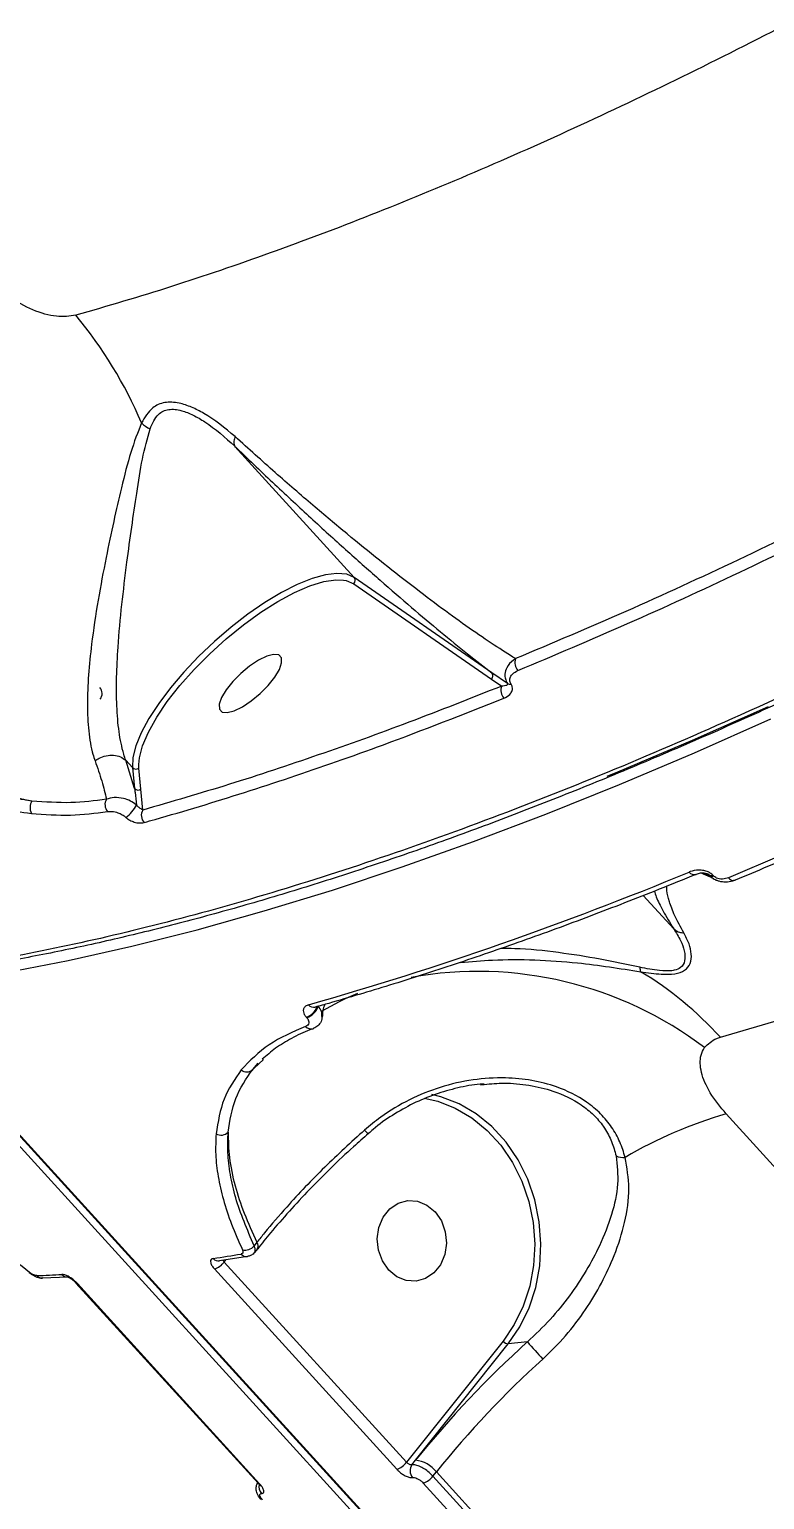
# Model space of a CAD drawing. Header units: millimetres. Extents: x -6028 to 5958, y -6064 to 4137.
# Drawn here: x 756.6 to 838.1, y -237.1 to -73.9 of the extents above; entities that cross this region are included whole.
import ezdxf

# ---------------------------------------------------------------- set-up
doc = ezdxf.new("R2010")
doc.units = ezdxf.units.MM
for name, color, linetype in [('DIKOM_ОБЪЕКТ', 7, 'Continuous'), ('DIKOM_РАЗМЕР_ЗОНА', 7, 'Continuous'), ('DIKOM_РАЗМЕР_ОБЪЕКТА', 7, 'Continuous')]:
    doc.layers.add(name, color=color, linetype=linetype)
doc.styles.add('style1', font='arial.ttf', dxfattribs={"width": 0.8})
doc.dimstyles.new('1-50', dxfattribs={"dimtxt": 300, "dimasz": 200, "dimexe": 100, "dimexo": 0, "dimgap": 100, "dimtad": 1, "dimtxsty": 'style1', "dimcen": 200, "dimclrd": 7, "dimclre": 7, "dimclrt": 7, "dimadec": 1, "dimazin": 2, "dimtfac": 1, "dimtmove": 0, "dimatfit": 2, "dimfxl": 0, "dimlwd": 25, "dimlwe": 18, "dimarcsym": 0})

# ---------------------------------------------------------------- blocks, each defined once
blk = doc.blocks.new('*D9')
at = {"layer": 'Defpoints', "color": 0, "transparency": 16777216}
for p in [(-6027.56, 1459.58), (4556.58, 1382.7), (4556.58, -5964.37)]:
    blk.add_point(p, dxfattribs=at)
at = {"layer": 'DIKOM_РАЗМЕР_ЗОНА', "color": 7, "lineweight": 18, "transparency": 16777216}
for p, q in [((-6027.56, 1459.58), (-6027.56, -6064.37)), ((4556.58, 1382.7), (4556.58, -6064.37))]:
    blk.add_line(p, q, dxfattribs=at)
at = {"layer": 'DIKOM_РАЗМЕР_ЗОНА', "color": 7, "lineweight": 25, "transparency": 16777216}
blk.add_line((-5827.56, -5964.37), (4356.58, -5964.37), dxfattribs=at)
at = {"layer": 'DIKOM_РАЗМЕР_ЗОНА', "color": 7, "transparency": 16777216}
for points in [[(-5827.56, -5931.03), (-5827.56, -5997.7), (-6027.56, -5964.37)], [(4356.58, -5931.03), (4356.58, -5997.7), (4556.58, -5964.37)]]:
    blk.add_solid(points, dxfattribs=at)
at = {"layer": 'DIKOM_РАЗМЕР_ЗОНА', "color": 7, "transparency": 16777216, "insert": (157.08, -5711.2), "char_height": 300, "attachment_point": 5, "style": 'style1'}
blk.add_mtext('10600', dxfattribs=at)
blk = doc.blocks.new('*D11')
at = {"layer": 'Defpoints', "color": 0, "transparency": 16777216}
for p in [(259.43, 2965.58), (1920.55, -3002.33), (4022.59, -3002.33)]:
    blk.add_point(p, dxfattribs=at)
at = {"layer": 'DIKOM_РАЗМЕР_ОБЪЕКТА', "color": 7, "lineweight": 18, "transparency": 16777216}
for p, q in [((259.43, 2965.58), (4122.59, 2965.58)), ((1920.55, -3002.33), (4122.59, -3002.33))]:
    blk.add_line(p, q, dxfattribs=at)
at = {"layer": 'DIKOM_РАЗМЕР_ОБЪЕКТА', "color": 7, "lineweight": 25, "transparency": 16777216}
blk.add_line((4022.59, 2765.58), (4022.59, -2802.33), dxfattribs=at)
at = {"layer": 'DIKOM_РАЗМЕР_ОБЪЕКТА', "color": 7, "transparency": 16777216}
for points in [[(3989.25, 2765.58), (4055.92, 2765.58), (4022.59, 2965.58)], [(3989.25, -2802.33), (4055.92, -2802.33), (4022.59, -3002.33)]]:
    blk.add_solid(points, dxfattribs=at)
at = {"layer": 'DIKOM_РАЗМЕР_ОБЪЕКТА', "color": 7, "transparency": 16777216, "insert": (3769.41, -24.42), "char_height": 300, "attachment_point": 5, "rotation": 90, "style": 'style1'}
blk.add_mtext('6000', dxfattribs=at)
blk = doc.blocks.new('*D12')
at = {"layer": 'Defpoints', "color": 0, "transparency": 16777216}
for p in [(3056.58, 1987.9), (-4027.97, 676.5), (3056.58, -3714.77)]:
    blk.add_point(p, dxfattribs=at)
at = {"layer": 'DIKOM_РАЗМЕР_ОБЪЕКТА', "color": 7, "lineweight": 18, "transparency": 16777216}
for p, q in [((3056.58, 1987.9), (3056.58, -3814.77)), ((-4027.97, 676.5), (-4027.97, -3814.77))]:
    blk.add_line(p, q, dxfattribs=at)
at = {"layer": 'DIKOM_РАЗМЕР_ОБЪЕКТА', "color": 7, "lineweight": 25, "transparency": 16777216}
blk.add_line((-3827.97, -3714.77), (2856.58, -3714.77), dxfattribs=at)
at = {"layer": 'DIKOM_РАЗМЕР_ОБЪЕКТА', "color": 7, "transparency": 16777216}
for points in [[(-3827.97, -3681.44), (-3827.97, -3748.11), (-4027.97, -3714.77)], [(2856.58, -3681.44), (2856.58, -3748.11), (3056.58, -3714.77)]]:
    blk.add_solid(points, dxfattribs=at)
at = {"layer": 'DIKOM_РАЗМЕР_ОБЪЕКТА', "color": 7, "transparency": 16777216, "insert": (20, -3461.6), "char_height": 300, "attachment_point": 5, "style": 'style1'}
blk.add_mtext('7100', dxfattribs=at)

msp = doc.modelspace()

# ---------------------------------------------------------------- linework, layer by layer
at = {"layer": 'DIKOM_ОБЪЕКТ', "color": 7, "linetype": 'Continuous', "lineweight": 15}
for p, q in [((779.383, -120.224), (792.621, -134.769)), ((807.894, -145.354), (792.621, -134.769)), ((792.578, -135.462), (807.85, -146.047)), ((807.85, -146.047), (808.989, -146.818)), ((809.618, -146.539), (807.894, -145.354)), ((767.277, -155.064), (767.275, -155.061)), ((767.277, -155.064), (768.015, -155.875)), ((768.248, -158.204), (767.277, -155.064)), ((768.015, -155.875), (768.248, -158.204)), ((768.718, -155.927), (768.705, -155.538)), ((768.951, -158.257), (768.718, -155.927)), ((769.155, -160.583), (768.951, -158.257)), ((832.157, -167.926), (831.415, -167.597)), ((831.771, -167.667), (832.08, -167.842)), ((832.08, -167.842), (832.157, -167.926)), ((832.491, -167.891), (832.414, -167.806)), ((828.061, -173.761), (824.693, -170.06)), ((739.758, -180.606), (1045.691, -516.736)), ((1046.571, -516.58), (740.638, -180.451)), ((1046.74, -516.625), (740.807, -180.495)), ((787.294, -183.566), (787.349, -183.627)), ((788.09, -184.822), (788.059, -184.834)), ((781.351, -189.363), (781.961, -188.661)), ((781.517, -189.212), (782.562, -188.262)), ((806.619, -191.061), (807.051, -191.033)), ((1055.128, -437.382), (833.895, -194.313)), ((794.185, -196.472), (794.187, -196.471)), ((781.825, -208.547), (781.51, -208.942)), ((780.775, -210.128), (777.679, -210.622)), ((781.884, -209.264), (781.553, -209.679)), ((777.108, -211.512), (797.335, -233.736)), ((778.184, -210.742), (778.367, -210.512)), ((798.411, -232.965), (778.184, -210.742)), ((760.839, -212.404), (758.028, -212.535)), ((781.973, -235.3), (761.746, -213.076)), ((782.123, -235.346), (761.896, -213.122)), ((809.126, -219.515), (798.411, -232.965)), ((799.419, -232.744), (809.704, -219.835)), ((811.824, -219.61), (809.704, -219.835)), ((799.02, -233.246), (799.419, -232.744)), ((801.353, -234.495), (801.73, -234.022)), ((853.817, -292.138), (801.353, -234.495)), ((801.73, -234.022), (854.194, -291.664)), ((800.28, -235.265), (852.744, -292.907))]:
    msp.add_line(p, q, dxfattribs=at)
at = {"layer": 'DIKOM_ОБЪЕКТ', "color": 7, "linetype": 'Continuous', "lineweight": 15, "flags": 128}
for points in [[(792.621, -134.769), (791.782, -134.417), (790.704, -134.321), (789.412, -134.483), (787.932, -134.898), (786.297, -135.558), (784.543, -136.449), (782.707, -137.551), (780.829, -138.841), (778.951, -140.29), (777.112, -141.867), (775.354, -143.537), (773.712, -145.266), (772.225, -147.014), (770.923, -148.745), (769.835, -150.42), (768.985, -152.004), (768.39, -153.461), (768.065, -154.761), (768.015, -155.875)], [(768.705, -155.538), (768.777, -154.781), (769.134, -153.437), (769.78, -151.925), (770.699, -150.284), (771.87, -148.551), (773.263, -146.771), (774.846, -144.985), (776.581, -143.236), (778.424, -141.567), (780.332, -140.018), (782.259, -138.627), (784.158, -137.426), (785.983, -136.446), (787.69, -135.71), (789.238, -135.235), (790.589, -135.033), (791.424, -135.06)], [(791.424, -135.06), (791.712, -135.11), (792.578, -135.462)], [(778.531, -149.767), (779.298, -149.566), (780.212, -149.119), (781.198, -148.464), (782.176, -147.653), (783.067, -146.751), (783.799, -145.832), (784.313, -144.971), (784.566, -144.236), (784.539, -143.688), (784.234, -143.371), (783.674, -143.31), (782.907, -143.511), (781.993, -143.957), (781.007, -144.613), (780.029, -145.424), (779.138, -146.326), (778.406, -147.244), (777.892, -148.106), (777.639, -148.841), (777.666, -149.389), (777.971, -149.706), (778.531, -149.767)], [(882.916, -144.878), (876.633, -148.17), (870.397, -151.354), (864.213, -154.427), (858.082, -157.39), (852.006, -160.24), (845.989, -162.976), (840.033, -165.597), (834.14, -168.103)], [(838.536, -149.132), (830.111, -152.876), (821.812, -156.39), (820.633, -156.874)], [(740.807, -180.495), (747.302, -179.672), (753.994, -178.596), (760.876, -177.269), (767.942, -175.69), (775.188, -173.861), (782.606, -171.784), (790.191, -169.461), (797.937, -166.894), (805.835, -164.084), (813.881, -161.034), (822.067, -157.747), (830.386, -154.225), (838.831, -150.472)], [(833.241, -185.801), (840.421, -183.687)], [(809.704, -219.835), (810.993, -217.942), (812.02, -215.837), (812.763, -213.564), (813.204, -211.176), (813.334, -208.725), (813.15, -206.266), (812.656, -203.854), (811.863, -201.544), (810.789, -199.386), (809.458, -197.428), (807.899, -195.716), (806.147, -194.286), (804.242, -193.171), (802.226, -192.395), (801.213, -192.145)], [(800.374, -192.571), (801.875, -192.907), (803.83, -193.659), (805.677, -194.741), (807.376, -196.127), (808.887, -197.788), (810.178, -199.686), (811.22, -201.778), (811.989, -204.019), (812.468, -206.358), (812.646, -208.742), (812.52, -211.118), (812.092, -213.435), (811.372, -215.638), (810.376, -217.68), (809.126, -219.515)], [(796.441, -211.632), (795.744, -210.62), (795.312, -209.429), (795.179, -208.156), (795.357, -206.902), (795.831, -205.769), (796.563, -204.851), (797.494, -204.22), (798.547, -203.927), (799.639, -203.998), (800.679, -204.425), (801.585, -205.175), (802.282, -206.186), (802.714, -207.377), (802.847, -208.651), (802.669, -209.905), (802.194, -211.037), (801.462, -211.956), (800.532, -212.587), (799.478, -212.879), (798.387, -212.809), (797.347, -212.381), (796.441, -211.632)], [(756.589, -211.958), (756.587, -211.939), (756.605, -211.89)], [(756.599, -211.961), (756.592, -211.961), (756.589, -211.958)]]:
    msp.add_lwpolyline(points, dxfattribs=at)
at = {"layer": 'DIKOM_ОБЪЕКТ', "color": 7, "linetype": 'Continuous', "lineweight": 15}
for centre, radius, start, end in [((724.889, -136.288), 47.907, 22.93738, 39.71528), ((771.366, -115.24), 3.348, 225.22598, 245.25148), ((792.239, -135.093), 0.501, 312.51142, 40.31768), ((811.708, -144.229), 1.268, 159.2553, 223.27158), ((807.512, -145.678), 0.5, 312.48666, 40.33506), ((810.132, -147.312), 1.245, 156.61176, 223.56712), ((809.891, -146.108), 0.51, 237.543, 285.10475), ((763.642, -147.652), 1, 321.45627, 42.25995), ((768.396, -155.506), 0.53, 224.02244, 307.43239), ((768.629, -157.836), 0.53, 224.02917, 307.41934), ((758.027, -160.329), 1.384, 147.31992, 206.81567), ((766.19, -159.978), 1.229, 150.8098, 218.54794), ((765.254, -158.474), 3.553, 304.75009, 334.08778), ((770.171, -161.176), 1.177, 149.70683, 222.28268), ((681.2, 190.617), 387.679, 285.92173, 292.53487), ((830.339, -167.057), 0.693, 215.73128, 287.31214), ((832.207, -167.443), 0.418, 252.31868, 299.72341), ((832.284, -167.528), 0.418, 252.31868, 299.72341), ((834.706, -167.692), 0.699, 215.95696, 285.94979), ((806.32, -220.168), 41.677, 52.85762, 100.21431), ((826.1, -177.943), 1.801, 182.80982, 199.02301), ((804.732, -211.465), 38.36, 41.99382, 59.15809), ((804.781, -209.809), 31.177, 112.24826, 120.39052), ((786.549, -181.524), 2.174, 290.0391, 335.56709), ((786.734, -181.768), 1.959, 288.31546, 342.90145), ((788.133, -181.729), 0.744, 218.30861, 282.89124), ((787.826, -184.079), 0.791, 220.91005, 287.11621), ((780.678, -188.712), 0.936, 229.95498, 315.95842), ((846.909, -240.126), 47.625, 105.85815, 120.58298), ((777.832, -195.564), 1.097, 240.37983, 317.05476), ((795.106, -195.026), 1.715, 218.60748, 237.50862), ((822.514, -196.861), 2.271, 248.00412, 274.15036), ((781.28, -208.955), 0.681, 334.17975, 36.89765), ((745.535, -3.449), 209.274, 278.64119, 279.49753), ((777.582, -209.834), 0.793, 220.33905, 276.96024), ((780.669, -209.345), 0.79, 220.20779, 277.80926), ((780.493, -208.102), 1.318, 257.80003, 320.43601), ((776.463, -209.474), 2.138, 287.56044, 323.6286), ((751.786, -61.614), 150.745, 272.13154, 273.19682), ((758.009, -211.717), 0.818, 221.09222, 271.2854), ((760.807, -211.591), 0.813, 220.96941, 272.76908), ((761.864, -212.958), 0.168, 224.02307, 280.96222), ((887.743, -303.738), 113.319, 132.0643, 141.20808), ((809.805, -218.97), 0.87, 218.76579, 263.33249), ((1016.899, -36.033), 275.239, 221.83393, 222.36801), ((885.843, -301.63), 107.915, 132.064, 141.20841), ((796.689, -231.697), 2.138, 287.56104, 323.62375), ((799.944, -233.899), 1.132, 144.73151, 221.84831), ((799.016, -236.201), 3.481, 38.75887, 83.34367), ((799.625, -233.22), 2.147, 287.74668, 323.56928), ((782.091, -235.18), 0.169, 225.31375, 280.83123), ((783.154, -235.698), 1.114, 166.1881, 221.18855)]:
    msp.add_arc(centre, radius, start, end, dxfattribs=at)
for points, knots in [([(1289.175, 292.334), (1288.066, 289.594), (1285.055, 282.156), (1279.333, 269.576), (1271.777, 254.508), (1263.277, 238.995), (1253.893, 223.118), (1243.661, 206.948), (1232.607, 190.534), (1220.733, 173.899), (1208.076, 157.076), (1194.68, 140.116), (1180.611, 123.1), (1165.931, 106.108), (1150.682, 89.191), (1134.878, 72.382), (1118.557, 55.704), (1101.773, 39.21), (1084.605, 22.974), (1067.133, 7.074), (1049.408, -8.437), (1031.456, -23.527), (1013.31, -38.177), (995.03, -52.347), (976.699, -65.972), (958.404, -78.987), (940.202, -91.345), (922.126, -103.013), (904.202, -113.985), (886.486, -124.233), (869.06, -133.711), (852.004, -142.373), (836.153, -149.818), (821.457, -156.17), (807.855, -161.556), (794.626, -166.286), (781.83, -170.341), (769.578, -173.688), (757.902, -176.318), (747.927, -178.092), (741.97, -178.812), (739.543, -179.105)], [0, 0, 0, 0, 0.01565286, 0.04248988, 0.06941152, 0.09637648, 0.12334117, 0.15026268, 0.1771, 0.20393685, 0.23085875, 0.25782329, 0.28478817, 0.31170978, 0.33854688, 0.36538395, 0.39230562, 0.41927032, 0.44623509, 0.47315674, 0.49999381, 0.52683088, 0.55375249, 0.58071726, 0.60768192, 0.63460359, 0.66144067, 0.68827767, 0.71519941, 0.74216414, 0.76912876, 0.79605027, 0.82288747, 0.84596643, 0.8691684, 0.89239735, 0.91562642, 0.93882804, 0.96158802, 0.98434797, 1, 1, 1, 1]), ([(1208.246, 281.832), (1206.035, 277.669), (1201.611, 269.338), (1194.175, 256.52), (1186.18, 243.506), (1177.471, 230.126), (1168.046, 216.404), (1157.9, 202.361), (1147.193, 188.223), (1135.627, 173.619), (1123.171, 158.578), (1109.815, 143.143), (1095.806, 127.625), (1081.167, 112.076), (1065.934, 96.549), (1050.462, 81.404), (1034.813, 66.684), (1019.049, 52.42), (1002.896, 38.363), (986.394, 24.572), (969.594, 11.101), (952.881, -1.742), (936.311, -13.927), (919.937, -25.443), (903.476, -36.488), (886.985, -47.001), (870.522, -56.932), (855.507, -65.462), (841.929, -72.735), (829.71, -78.926), (817.685, -84.654), (805.9, -89.895), (794.405, -94.629), (783.202, -98.849), (772.264, -102.596), (765.248, -104.649), (761.74, -105.676)], [0, 0, 0, 0, 0.027765, 0.0555637, 0.0833621, 0.1111272, 0.140031, 0.1689728, 0.1979141, 0.2268178, 0.2582446, 0.2896957, 0.3211223, 0.3534671, 0.3858383, 0.418183, 0.4495058, 0.4808528, 0.5121757, 0.5444125, 0.5766756, 0.6089123, 0.6401607, 0.6714334, 0.702682, 0.734841, 0.7670264, 0.7991856, 0.8241462, 0.8491069, 0.8742669, 0.8994268, 0.9244693, 0.9495119, 0.974756, 1, 1, 1, 1]), ([(1031.697, -24.072), (1030.775, -24.837), (1026.921, -28.032), (1020.108, -33.537), (1011.272, -40.573), (1002.429, -47.464), (993.579, -54.222), (984.717, -60.847), (975.844, -67.341), (966.955, -73.705), (958.048, -79.943), (949.12, -86.055), (940.183, -92.033), (931.268, -97.857), (922.411, -103.501), (913.633, -108.953), (904.936, -114.211), (896.317, -119.279), (887.773, -124.158), (879.3, -128.85), (870.897, -133.357), (862.561, -137.679), (854.289, -141.818), (846.079, -145.775), (837.936, -149.547), (829.882, -153.124), (821.951, -156.491), (814.168, -159.634), (806.54, -162.553), (799.063, -165.249), (791.735, -167.724), (784.551, -169.98), (777.51, -172.016), (770.61, -173.834), (763.849, -175.432), (757.224, -176.814), (750.743, -177.969), (745.067, -178.831), (741.629, -179.209), (740.239, -179.361)], [0, 0, 0, 0, 0.0087473, 0.036523, 0.0642056, 0.0918273, 0.1194195, 0.1470136, 0.1746339, 0.2023088, 0.2300696, 0.2579483, 0.2859753, 0.3140358, 0.3419856, 0.3698021, 0.3975172, 0.4251618, 0.452768, 0.4803675, 0.5079872, 0.5356529, 0.5633954, 0.5912473, 0.6192399, 0.647325, 0.6753436, 0.7032161, 0.7309785, 0.7586619, 0.7862999, 0.8139223, 0.8415597, 0.8692348, 0.8969788, 0.924823, 0.9527985, 0.9809044, 1, 1, 1, 1]), ([(761.74, -105.676), (761.047, -105.772), (759.649, -105.966), (756.962, -105.174), (754.243, -103.693), (751.98, -101.882), (750.851, -100.597), (750.399, -100.083)], [0, 0, 0, 0, 0.209902, 0.42289413, 0.63826223, 0.8553535, 1, 1, 1, 1]), ([(779.399, -119.134), (778.267, -118.199), (776.716, -116.918), (774.567, -115.84), (773.079, -115.341), (771.543, -115.257), (770.017, -115.924), (769.378, -116.997), (769.008, -117.617)], [0, 0, 0, 0, 0.3030734, 0.4152362, 0.5295142, 0.6687606, 0.8085469, 1, 1, 1, 1]), ([(769.964, -118.281), (770.224, -117.676), (770.667, -116.644), (771.989, -116.008), (773.384, -116.168), (774.759, -116.73), (776.801, -117.919), (778.322, -119.218), (779.376, -120.216), (779.377, -120.217)], [0, 0, 0, 0, 0.1886201, 0.3216685, 0.4555517, 0.5677456, 0.6831186, 0.9996833, 1, 1, 1, 1]), ([(769.008, -117.617), (768.601, -118.671), (767.773, -120.817), (766.832, -124.605), (765.917, -128.541), (765.035, -132.727), (764.167, -137.327), (763.499, -141.736), (763.105, -145.634), (762.97, -148.897), (763.11, -151.895), (763.458, -153.907), (763.78, -154.882), (763.858, -155.118)], [0, 0, 0, 0, 0.1053276, 0.2145504, 0.31028883, 0.40806261, 0.51959296, 0.63527873, 0.71806806, 0.80316388, 0.88624715, 0.97240785, 1, 1, 1, 1]), ([(767.275, -155.061), (767.275, -155.061), (767.194, -154.873), (766.874, -153.839), (766.482, -151.967), (766.239, -149.049), (766.229, -145.872), (766.417, -142.098), (766.816, -137.781), (767.365, -133.288), (767.924, -129.144), (768.509, -125.29), (769.066, -121.52), (769.665, -119.359), (769.964, -118.281)], [0, 0, 0, 0, 0.0000139, 0.0265072, 0.1091025, 0.1917754, 0.2751699, 0.3586299, 0.4732164, 0.5879351, 0.686268, 0.7846238, 0.8924871, 1, 1, 1, 1]), ([(779.399, -119.134), (779.387, -119.165), (779.303, -119.39), (779.211, -119.82), (779.319, -120.078), (779.377, -120.217)], [0, 0, 0, 0, 0.069993, 0.4978635, 1, 1, 1, 1]), ([(779.377, -120.217), (779.378, -120.218), (779.379, -120.219), (779.381, -120.222), (779.382, -120.223), (779.383, -120.224)], [0, 0, 0, 0, 0.3489198, 0.8217634, 1, 1, 1, 1]), ([(779.383, -120.224), (779.543, -120.378), (781.153, -121.931), (784.117, -124.746), (788.128, -128.469), (791.941, -131.932), (795.585, -135.165), (799.017, -138.136), (802.239, -140.848), (805.237, -143.296), (807.008, -144.668), (807.894, -145.354)], [0, 0, 0, 0, 0.0129743, 0.130609, 0.2483376, 0.3704493, 0.4925876, 0.6182923, 0.7440056, 0.8720073, 1, 1, 1, 1]), ([(810.522, -143.78), (809.747, -143.297), (808.158, -142.308), (805.415, -140.432), (802.37, -138.238), (799.046, -135.73), (795.532, -132.97), (791.869, -129.993), (788.02, -126.76), (783.905, -123.207), (780.901, -120.491), (779.399, -119.134)], [0, 0, 0, 0, 0.1079558, 0.2212676, 0.3345689, 0.4497866, 0.5649895, 0.6720708, 0.77913, 0.8896219, 1, 1, 1, 1]), ([(860.757, -119.986), (856.455, -122.232), (847.851, -126.726), (835.186, -132.885), (822.697, -138.644), (814.58, -142.068), (810.522, -143.78)], [0, 0, 0, 0, 0.2490969, 0.4981952, 0.7490979, 1, 1, 1, 1]), ([(810.785, -145.098), (814.823, -143.395), (822.899, -139.989), (835.384, -134.236), (848.106, -128.054), (856.792, -123.518), (861.135, -121.249)], [0, 0, 0, 0, 0.2490959, 0.498192, 0.7490981, 1, 1, 1, 1]), ([(708.327, -128.823), (709.507, -130.108), (711.868, -132.678), (715.793, -136.443), (719.958, -140.086), (724.333, -143.556), (728.858, -146.809), (733.482, -149.792), (738.143, -152.472), (742.782, -154.814), (747.335, -156.77), (751.744, -158.323), (754.886, -159.174), (756.544, -159.516), (756.862, -159.581)], [0, 0, 0, 0, 0.0874424, 0.1748848, 0.2633122, 0.3520176, 0.440445, 0.5297484, 0.6193372, 0.7086409, 0.7985502, 0.8887506, 0.9786595, 1, 1, 1, 1]), ([(706.842, -130.027), (708.191, -131.614), (710.912, -134.816), (714.987, -138.865), (718.704, -142.214), (721.975, -144.921), (725.379, -147.504), (728.867, -149.916), (732.382, -152.118), (735.934, -154.119), (739.531, -155.912), (743.115, -157.461), (746.628, -158.743), (750.08, -159.762), (753.491, -160.536), (755.692, -160.814), (756.792, -160.953)], [0, 0, 0, 0, 0.1013046, 0.2043252, 0.2695473, 0.3347701, 0.4018775, 0.4689841, 0.5343955, 0.5998079, 0.6671302, 0.7344534, 0.7998909, 0.8653301, 0.9326648, 1, 1, 1, 1]), ([(756.862, -159.581), (754.745, -159.275), (751.538, -158.81), (746.999, -157.46), (742.396, -155.796), (737.708, -153.621), (733.05, -151.011), (728.442, -148.128), (723.94, -144.869), (719.648, -141.325), (715.975, -138.015), (711.957, -134.02), (709.293, -130.88), (707.949, -129.297)], [0, 0, 0, 0, 0.1307418, 0.1980636, 0.2653851, 0.3961157, 0.4634499, 0.5307838, 0.6611979, 0.7283454, 0.7954931, 0.8968898, 1, 1, 1, 1]), ([(810.522, -143.78), (810.444, -143.83), (810.029, -144.095), (809.527, -144.656), (809.305, -145.418), (809.35, -146.033), (809.526, -146.366), (809.618, -146.539)], [0, 0, 0, 0, 0.0825115, 0.4350793, 0.6772455, 0.8329886, 1, 1, 1, 1]), ([(810.024, -146.601), (809.973, -146.498), (809.87, -146.294), (809.881, -145.944), (810.083, -145.527), (810.443, -145.25), (810.73, -145.123), (810.785, -145.098)], [0, 0, 0, 0, 0.145579, 0.2899453, 0.5321112, 0.9098154, 1, 1, 1, 1]), ([(808.989, -146.818), (805.541, -148.184), (798.644, -150.917), (788.576, -154.529), (778.704, -157.81), (772.338, -159.659), (769.155, -160.583)], [0, 0, 0, 0, 0.2493117, 0.498628, 0.749313, 1, 1, 1, 1]), ([(809.618, -146.539), (809.625, -146.557), (809.641, -146.593), (809.636, -146.648), (809.585, -146.723), (809.41, -146.797), (809.191, -146.821), (809.024, -146.818), (808.989, -146.818)], [0, 0, 0, 0, 0.0460785, 0.0900646, 0.2100344, 0.4597631, 0.8890593, 1, 1, 1, 1]), ([(809.23, -148.17), (809.291, -148.144), (809.592, -148.012), (809.967, -147.719), (810.172, -147.281), (810.182, -146.917), (810.077, -146.707), (810.024, -146.601)], [0, 0, 0, 0, 0.0951024, 0.4719668, 0.7157563, 0.8572268, 1, 1, 1, 1]), ([(769.3, -161.968), (769.707, -161.853), (771.739, -161.28), (777.078, -159.711), (785.474, -157.028), (796.692, -153.109), (804.745, -149.937), (809.23, -148.17)], [0, 0, 0, 0, 0.0321657, 0.1608331, 0.4182049, 0.6759529, 1, 1, 1, 1]), ([(868.808, -152.777), (866.742, -153.805), (861.919, -156.204), (854.451, -159.741), (846.394, -163.421), (839.891, -166.265), (836.085, -167.865), (834.898, -168.364)], [0, 0, 0, 0, 0.1783094, 0.4162238, 0.6541496, 0.8920908, 1, 1, 1, 1]), ([(763.858, -155.118), (763.893, -155.092), (764.032, -154.991), (764.423, -154.761), (765.09, -154.525), (765.922, -154.471), (766.704, -154.637), (767.085, -154.92), (767.275, -155.061)], [0, 0, 0, 0, 0.034327, 0.1364966, 0.3523762, 0.5682478, 0.784133, 1, 1, 1, 1]), ([(763.858, -155.118), (764.125, -155.882), (764.66, -157.418), (764.965, -158.723), (765.117, -159.379)], [0, 0, 0, 0, 0.4978774, 1, 1, 1, 1]), ([(768.248, -158.204), (768.266, -158.347), (768.343, -158.958), (768.403, -159.563), (768.45, -160.027)], [0, 0, 0, 0, 0.2343269, 1, 1, 1, 1]), ([(765.117, -159.379), (763.827, -159.55), (761.227, -159.895), (758.324, -159.686), (756.862, -159.581)], [0, 0, 0, 0, 0.4964912, 1, 1, 1, 1]), ([(768.45, -160.027), (768.233, -159.867), (767.795, -159.545), (766.926, -159.246), (765.972, -159.142), (765.401, -159.3), (765.117, -159.379)], [0, 0, 0, 0, 0.2147008, 0.4348125, 0.7188205, 1, 1, 1, 1]), ([(756.792, -160.953), (758.265, -161.059), (761.233, -161.272), (763.891, -160.921), (765.229, -160.744)], [0, 0, 0, 0, 0.4964903, 1, 1, 1, 1]), ([(765.229, -160.744), (765.405, -160.729), (765.754, -160.7), (766.334, -160.838), (766.868, -161.071), (767.146, -161.289), (767.279, -161.393)], [0, 0, 0, 0, 0.2974278, 0.5890164, 0.8028418, 1, 1, 1, 1]), ([(767.279, -161.393), (767.31, -161.421), (767.449, -161.541), (767.76, -161.743), (768.25, -161.946), (768.809, -162.052), (769.132, -161.997), (769.3, -161.968)], [0, 0, 0, 0, 0.0490621, 0.2179023, 0.4266599, 0.7022242, 1, 1, 1, 1]), ([(769.155, -160.583), (769.095, -160.547), (768.985, -160.48), (768.797, -160.339), (768.639, -160.208), (768.537, -160.114), (768.483, -160.062), (768.46, -160.038), (768.45, -160.027)], [0, 0, 0, 0, 0.3482951, 0.6492019, 0.8445137, 0.9342393, 0.9696001, 1, 1, 1, 1]), ([(830.535, -167.723), (829.171, -168.278), (825.214, -169.888), (818.757, -172.394), (811.209, -175.166), (803.796, -177.72), (796.649, -180.016), (791.514, -181.547), (788.794, -182.314), (788.299, -182.454)], [0, 0, 0, 0, 0.0925172, 0.268409, 0.4443152, 0.6202408, 0.7961827, 0.962893, 1, 1, 1, 1]), ([(832.414, -167.806), (832.345, -167.741), (832.192, -167.595), (831.837, -167.408), (831.36, -167.271), (830.656, -167.224), (830.124, -167.325), (829.815, -167.446), (829.777, -167.461)], [0, 0, 0, 0, 0.092759, 0.206134, 0.3692417, 0.5723785, 0.94711, 1, 1, 1, 1]), ([(832.025, -167.795), (832.022, -167.792), (832.011, -167.783), (831.98, -167.761), (831.926, -167.728), (831.832, -167.684), (831.663, -167.628), (831.368, -167.579), (830.936, -167.588), (830.69, -167.679), (830.547, -167.732)], [0, 0, 0, 0, 0.0081907, 0.028902, 0.0561816, 0.0996209, 0.1793486, 0.3337264, 0.6145647, 1, 1, 1, 1]), ([(832.527, -168.222), (832.398, -168.156), (831.871, -167.886), (831.457, -167.723), (831.144, -167.6)], [0, 0, 0, 0, 0.2434497, 1, 1, 1, 1]), ([(831.939, -167.74), (831.959, -167.75), (831.992, -167.767), (832.04, -167.803), (832.066, -167.827), (832.078, -167.84), (832.08, -167.842)], [0, 0, 0, 0, 0.4314142, 0.7160034, 0.9555378, 1, 1, 1, 1]), ([(832.157, -167.926), (832.241, -168.011), (832.39, -168.16), (832.584, -168.259), (832.668, -168.302)], [0, 0, 0, 0, 0.56818156, 1, 1, 1, 1]), ([(834.14, -168.103), (833.927, -168.169), (833.619, -168.264), (833.144, -168.228), (832.853, -168.145), (832.631, -168.025), (832.534, -167.933), (832.491, -167.891)], [0, 0, 0, 0, 0.4370887, 0.6288925, 0.7909055, 0.9060915, 1, 1, 1, 1]), ([(825.917, -169.584), (825.981, -169.788), (826.174, -170.397), (826.816, -171.725), (827.649, -173.084), (828.067, -173.767)], [0, 0, 0, 0, 0.20051839, 0.59818374, 1, 1, 1, 1]), ([(829.187, -174.212), (828.825, -173.552), (828.098, -172.224), (827.547, -170.722), (827.282, -169.655), (827.301, -169.186), (827.307, -169.03)], [0, 0, 0, 0, 0.2844227, 0.572252, 0.8576453, 1, 1, 1, 1]), ([(832.668, -168.302), (832.711, -168.333), (832.756, -168.365), (832.809, -168.38), (832.812, -168.38)], [0, 0, 0, 0, 0.9501027, 1, 1, 1, 1]), ([(834.89, -168.352), (834.798, -168.392), (834.474, -168.537), (833.875, -168.601), (833.238, -168.559), (832.917, -168.407), (832.818, -168.36)], [0, 0, 0, 0, 0.1514972, 0.5369058, 0.8568119, 1, 1, 1, 1]), ([(828.061, -173.761), (828.332, -174.191), (828.826, -174.977), (829.29, -176.211), (829.376, -177.268), (828.993, -178.046), (828.336, -178.335), (827.558, -178.463), (826.309, -178.429), (825.041, -178.178), (824.302, -178.032)], [0, 0, 0, 0, 0.1920656, 0.3511876, 0.5094919, 0.6344333, 0.7186522, 0.7420901, 0.849595, 1, 1, 1, 1]), ([(824.398, -178.53), (825.179, -178.64), (826.539, -178.832), (828.258, -178.804), (829.416, -178.398), (829.992, -177.588), (830.066, -176.55), (829.797, -175.369), (829.4, -174.617), (829.187, -174.212)], [0, 0, 0, 0, 0.1507931, 0.2625476, 0.3758356, 0.5043838, 0.6581219, 0.816005, 1, 1, 1, 1]), ([(828.067, -173.767), (828.067, -173.767), (828.065, -173.766), (828.063, -173.763), (828.062, -173.762), (828.061, -173.761)], [0, 0, 0, 0, 0.2917719, 0.6751138, 1, 1, 1, 1]), ([(828.067, -173.767), (828.229, -173.886), (828.523, -174.102), (828.936, -174.197), (829.148, -174.21), (829.187, -174.212)], [0, 0, 0, 0, 0.4994158, 0.9073316, 1, 1, 1, 1]), ([(824.302, -178.032), (822.837, -177.719), (819.873, -177.087), (815.211, -176.354), (811.49, -175.959), (809.385, -175.947), (808.867, -175.944)], [0, 0, 0, 0, 0.2894108, 0.585513, 0.8979152, 1, 1, 1, 1]), ([(804.392, -177.487), (805.574, -177.384), (808.264, -177.15), (812.655, -177.165), (817.012, -177.46), (820.953, -177.979), (823.25, -178.347), (824.398, -178.53)], [0, 0, 0, 0, 0.18255191, 0.41542965, 0.64838772, 0.82430292, 1, 1, 1, 1]), ([(787.55, -182.19), (787.433, -182.235), (787.179, -182.333), (786.976, -182.611), (786.951, -182.945), (787.058, -183.268), (787.215, -183.467), (787.294, -183.566)], [0, 0, 0, 0, 0.226732, 0.4919619, 0.6959398, 0.8477045, 1, 1, 1, 1]), ([(788.304, -182.454), (788.3, -182.454), (788.28, -182.458), (788.293, -182.452), (788.303, -182.447)], [0, 0, 0, 0, 0.1889006, 1, 1, 1, 1]), ([(789.033, -183.511), (789.038, -183.363), (789.047, -183.031), (788.837, -182.621), (788.651, -182.398), (788.606, -182.344)], [0, 0, 0, 0, 0.3778941, 0.8488183, 1, 1, 1, 1]), ([(789.355, -182.155), (789.325, -182.213), (789.231, -182.398), (789.109, -182.86), (789.084, -183.367), (789.075, -183.552)], [0, 0, 0, 0, 0.2292411, 0.7199988, 1, 1, 1, 1]), ([(787.349, -183.627), (787.387, -183.673), (787.483, -183.788), (787.574, -183.994), (787.591, -184.237), (787.486, -184.463), (787.315, -184.552), (787.228, -184.597)], [0, 0, 0, 0, 0.1033834, 0.2624736, 0.4611574, 0.7281973, 1, 1, 1, 1]), ([(789.036, -183.512), (789.027, -183.65), (789.006, -183.988), (788.708, -184.433), (788.359, -184.725), (788.12, -184.799), (788.055, -184.819)], [0, 0, 0, 0, 0.2294105, 0.5616814, 0.8810452, 1, 1, 1, 1]), ([(787.228, -184.597), (785.799, -185.216), (782.906, -186.469), (781.027, -188.434), (780.076, -189.429)], [0, 0, 0, 0, 0.4937964, 1, 1, 1, 1]), ([(788.107, -184.849), (787.971, -184.894), (787.075, -185.187), (785.648, -185.902), (783.849, -186.972), (782.884, -187.825), (782.408, -188.245)], [0, 0, 0, 0, 0.056628, 0.3732182, 0.690799, 1, 1, 1, 1]), ([(831.485, -186.946), (831.878, -186.554), (832.312, -186.121), (833.037, -185.862), (833.172, -185.821), (833.241, -185.801)], [0, 0, 0, 0, 0.8217615, 0.9078534, 1, 1, 1, 1]), ([(833.895, -194.313), (833.25, -193.525), (831.971, -191.963), (831.022, -189.678), (830.922, -187.977), (831.336, -187.217), (831.485, -186.946)], [0, 0, 0, 0, 0.2885681, 0.5716367, 0.8470314, 1, 1, 1, 1]), ([(780.076, -189.429), (779.361, -190.459), (777.913, -192.545), (777.499, -195.183), (777.29, -196.518)], [0, 0, 0, 0, 0.4941694, 1, 1, 1, 1]), ([(778.635, -196.312), (778.831, -195.033), (779.227, -192.445), (780.638, -190.398), (781.351, -189.363)], [0, 0, 0, 0, 0.49416728, 1, 1, 1, 1]), ([(822.678, -199.125), (822.501, -198.551), (822.144, -197.391), (821.233, -195.761), (819.996, -194.252), (818.034, -192.611), (815.41, -191.309), (812.31, -190.519), (809.185, -190.22), (805.747, -190.435), (802.153, -191.259), (798.699, -192.663), (795.901, -194.324), (794.352, -195.609), (793.766, -196.096)], [0, 0, 0, 0, 0.060368, 0.1220448, 0.1825862, 0.2452015, 0.3548639, 0.4358126, 0.5191046, 0.6213414, 0.7265997, 0.8297209, 0.9355795, 1, 1, 1, 1]), ([(807.051, -191.033), (807.787, -190.963), (809.443, -190.806), (812.021, -191.072), (814.971, -191.761), (817.431, -192.933), (819.203, -194.381), (819.984, -195.292), (820.659, -196.286), (821.234, -197.367), (821.52, -198.433), (821.663, -198.966)], [0, 0, 0, 0, 0.1139863, 0.2564537, 0.3986957, 0.5850931, 0.6816065, 0.7781167, 0.7922493, 0.8960395, 1, 1, 1, 1]), ([(807.048, -190.987), (806.894, -190.994), (805.902, -191.036), (804.068, -191.398), (801.576, -192.095), (799.142, -193.116), (796.839, -194.429), (795.181, -195.568), (794.374, -196.335), (794.207, -196.493)], [0, 0, 0, 0, 0.0324917, 0.21032, 0.392517, 0.578296, 0.7649345, 0.9513832, 1, 1, 1, 1]), ([(777.29, -196.518), (777.255, -197.276), (777.186, -198.792), (777.475, -201.238), (778.057, -203.819), (778.94, -206.534), (779.79, -208.439), (780.215, -209.391)], [0, 0, 0, 0, 0.1978371, 0.3955067, 0.5931719, 0.7965854, 1, 1, 1, 1]), ([(781.51, -208.942), (780.744, -207.139), (779.585, -204.406), (778.834, -201.017), (778.532, -198.566), (778.601, -197.056), (778.635, -196.312)], [0, 0, 0, 0, 0.39517249, 0.59866429, 0.80216779, 1, 1, 1, 1]), ([(778.635, -196.312), (778.646, -197.242), (778.667, -199.114), (779.319, -202.167), (780.333, -205.31), (781.326, -207.464), (781.825, -208.547)], [0, 0, 0, 0, 0.2598565, 0.5228386, 0.7602293, 1, 1, 1, 1]), ([(793.766, -196.096), (792.273, -197.455), (789.245, -200.213), (785.566, -204.098), (783.15, -206.898), (782.104, -208.199), (781.825, -208.547)], [0, 0, 0, 0, 0.3414961, 0.6929938, 0.9180123, 1, 1, 1, 1]), ([(794.195, -196.484), (793.639, -196.971), (792.222, -198.212), (790.03, -200.294), (787.644, -202.685), (785.4, -205.1), (783.474, -207.299), (782.37, -208.681), (781.906, -209.262)], [0, 0, 0, 0, 0.121761, 0.3101636, 0.4970677, 0.6820023, 0.8664508, 1, 1, 1, 1]), ([(821.663, -198.966), (821.777, -200.012), (822.014, -202.194), (821.24, -205.504), (820.007, -208.706), (818.397, -211.722), (816.567, -214.469), (814.407, -217.168), (812.693, -218.789), (811.824, -219.61)], [0, 0, 0, 0, 0.14637425, 0.30549661, 0.46899264, 0.60089407, 0.73509536, 0.86570095, 1, 1, 1, 1]), ([(756.605, -211.89), (755.492, -211.038), (753.264, -209.335), (749.887, -206.932), (746.487, -204.64), (743.078, -202.469), (740.84, -201.153), (739.721, -200.494)], [0, 0, 0, 0, 0.1976825, 0.3953856, 0.5930915, 0.7965475, 1, 1, 1, 1]), ([(813.544, -221.514), (814.405, -220.67), (816.156, -218.952), (818.307, -216.066), (820.113, -213.066), (821.619, -209.818), (822.715, -206.306), (823.29, -202.663), (822.876, -200.272), (822.678, -199.125)], [0, 0, 0, 0, 0.1295387, 0.2635051, 0.3938351, 0.526895, 0.6860432, 0.849532, 1, 1, 1, 1]), ([(776.978, -210.348), (776.922, -210.362), (776.781, -210.398), (776.665, -210.557), (776.672, -210.824), (776.815, -211.157), (777.01, -211.394), (777.108, -211.512)], [0, 0, 0, 0, 0.1417976, 0.3567525, 0.5712886, 0.7857431, 1, 1, 1, 1]), ([(780.215, -209.391), (780.241, -209.463), (780.294, -209.607), (780.253, -209.765), (780.159, -209.836), (780.082, -209.851), (780.066, -209.855)], [0, 0, 0, 0, 0.3056168, 0.6115771, 0.9181886, 1, 1, 1, 1]), ([(781.539, -209.669), (781.518, -209.704), (781.418, -209.867), (781.14, -210.037), (780.887, -210.094), (780.775, -210.119)], [0, 0, 0, 0, 0.1327327, 0.6182057, 1, 1, 1, 1]), ([(781.543, -209.671), (781.554, -209.664), (781.648, -209.604), (781.666, -209.358), (781.562, -209.081), (781.51, -208.942)], [0, 0, 0, 0, 0.0611459, 0.5304824, 1, 1, 1, 1]), ([(758.035, -212.51), (757.966, -212.52), (757.764, -212.546), (757.38, -212.427), (756.961, -212.242), (756.689, -212.022), (756.597, -211.948)], [0, 0, 0, 0, 0.1322879, 0.387383, 0.7919925, 1, 1, 1, 1]), ([(757.393, -212.255), (757.33, -212.249), (757.205, -212.238), (756.948, -212.123), (756.741, -211.993), (756.629, -211.908), (756.605, -211.89)], [0, 0, 0, 0, 0.3067034, 0.6132866, 0.9194783, 1, 1, 1, 1]), ([(778.184, -210.742), (778.15, -210.702), (778.097, -210.639), (778.077, -210.58), (778.07, -210.559)], [0, 0, 0, 0, 0.6380555, 1, 1, 1, 1]), ([(761.896, -213.122), (761.823, -213.046), (761.638, -212.853), (761.28, -212.566), (760.868, -212.311), (760.479, -212.145), (760.288, -212.131), (760.193, -212.124)], [0, 0, 0, 0, 0.1406046, 0.3551029, 0.5698552, 0.7849008, 1, 1, 1, 1]), ([(761.742, -213.076), (761.715, -213.045), (761.629, -212.949), (761.431, -212.775), (761.187, -212.598), (760.975, -212.477), (760.839, -212.418), (760.776, -212.402), (760.783, -212.403), (760.785, -212.404)], [0, 0, 0, 0, 0.0897661, 0.2867384, 0.4978431, 0.6769045, 0.8264376, 0.9497011, 1, 1, 1, 1]), ([(799.02, -233.246), (798.983, -233.249), (798.91, -233.257), (798.768, -233.217), (798.622, -233.144), (798.498, -233.054), (798.436, -232.99), (798.411, -232.965)], [0, 0, 0, 0, 0.2155173, 0.4306681, 0.6453824, 0.8596217, 1, 1, 1, 1]), ([(801.353, -234.495), (801.255, -234.394), (801.007, -234.138), (800.524, -233.764), (799.961, -233.443), (799.422, -233.245), (799.154, -233.245), (799.02, -233.246)], [0, 0, 0, 0, 0.140732, 0.3554439, 0.5703028, 0.7851768, 1, 1, 1, 1]), ([(797.335, -233.736), (797.408, -233.812), (797.594, -234.003), (797.958, -234.282), (798.384, -234.519), (798.793, -234.662), (798.998, -234.657), (799.101, -234.655)], [0, 0, 0, 0, 0.1406148, 0.3551001, 0.5698667, 0.7849182, 1, 1, 1, 1]), ([(799.101, -234.655), (799.169, -234.653), (799.306, -234.65), (799.579, -234.744), (799.864, -234.902), (800.107, -235.087), (800.231, -235.215), (800.28, -235.265)], [0, 0, 0, 0, 0.2151022, 0.4301859, 0.6449982, 0.8594939, 1, 1, 1, 1]), ([(782.304, -237.106), (782.274, -237.075), (782.071, -236.863), (781.841, -236.49), (781.708, -235.971), (781.755, -235.509), (781.909, -235.272), (781.983, -235.158)], [0, 0, 0, 0, 0.0567877, 0.3868024, 0.6224253, 0.8186327, 1, 1, 1, 1]), ([(782.186, -235.591), (782.186, -235.59), (782.184, -235.586), (782.144, -235.513), (782.074, -235.413), (781.998, -235.331), (781.969, -235.299)], [0, 0, 0, 0, 0.2049746, 0.4534423, 0.7861389, 1, 1, 1, 1]), ([(782.316, -236.431), (782.367, -236.423), (782.496, -236.403), (782.594, -236.265), (782.571, -236.018), (782.418, -235.698), (782.221, -235.463), (782.123, -235.346)], [0, 0, 0, 0, 0.1418058, 0.3567146, 0.5713397, 0.7857296, 1, 1, 1, 1]), ([(782.446, -237.153), (782.38, -237.075), (782.249, -236.918), (782.146, -236.705), (782.131, -236.542), (782.196, -236.451), (782.282, -236.437), (782.316, -236.431)], [0, 0, 0, 0, 0.21423696, 0.42854257, 0.64312784, 0.85808844, 1, 1, 1, 1])]:
    msp.add_open_spline(points, degree=3, knots=knots, dxfattribs=at)

# ---------------------------------------------------------------- dimensions: what is measured, and where the dimension line sits
at = {"layer": 'DIKOM_РАЗМЕР_ЗОНА'}
dim = msp.add_linear_dim(base=(4556.575, -5964.368), p1=(-6027.562, 1459.576), p2=(4556.575, 1382.704), text='10600', dimstyle='1-50', dxfattribs=at)
dim.commit()
dim.dimension.update_dxf_attribs({"geometry": '*D9', "text_midpoint": (157.08, -5964.368), "dimtype": 160})
at = {"layer": 'DIKOM_РАЗМЕР_ОБЪЕКТА'}
dim = msp.add_linear_dim(base=(4022.586, -3002.33), p1=(259.433, 2965.575), p2=(1920.546, -3002.33), angle=90, text='6000', dimstyle='1-50', dxfattribs=at)
dim.commit()
dim.dimension.update_dxf_attribs({"geometry": '*D11', "text_midpoint": (4022.586, -24.423), "dimtype": 160})
dim = msp.add_linear_dim(base=(3056.575, -3714.774), p1=(-4027.972, 676.501), p2=(3056.575, 1987.897), text='7100', dimstyle='1-50', dxfattribs=at)
dim.commit()
dim.dimension.update_dxf_attribs({"geometry": '*D12', "text_midpoint": (20, -3714.774), "dimtype": 160})

doc.saveas('drawing.dxf')
